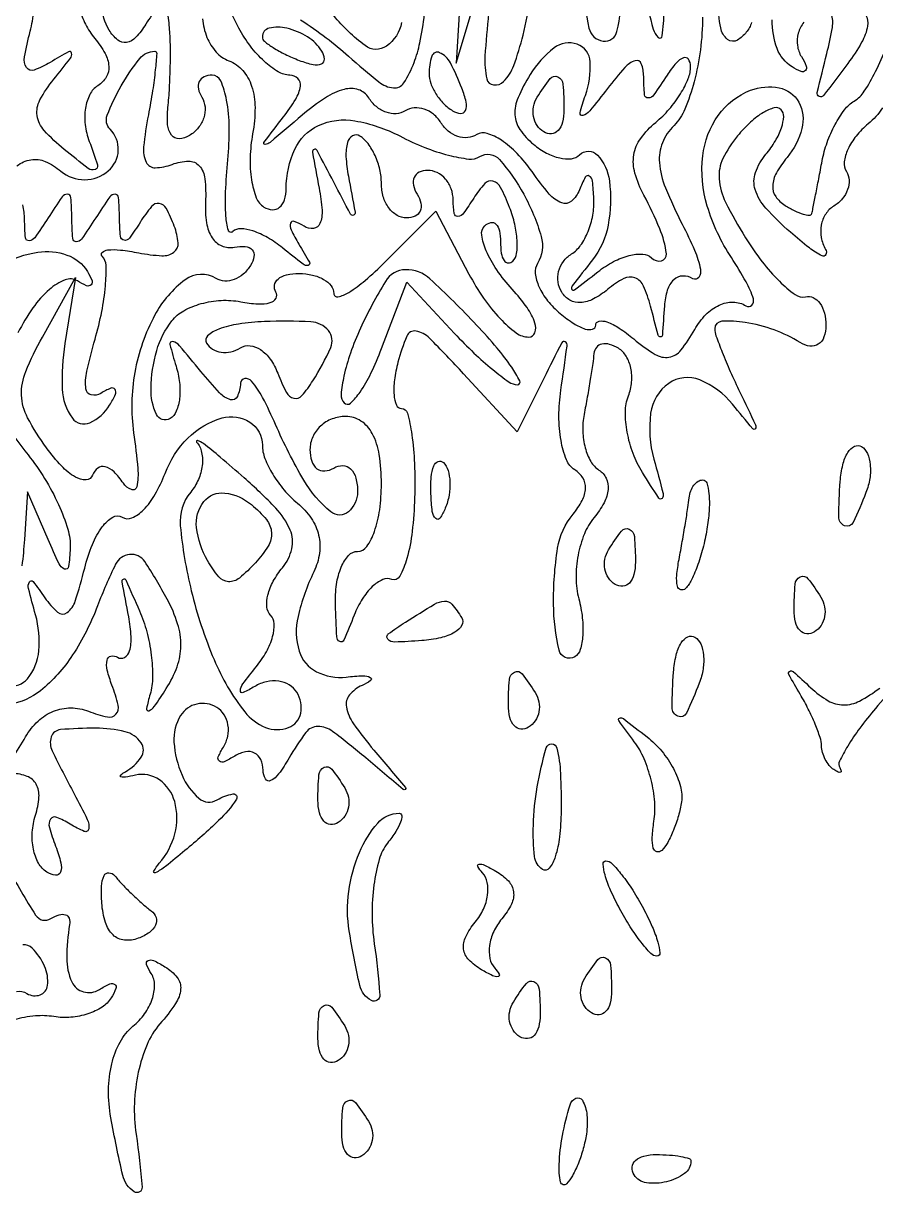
# Model space of a CAD drawing. Extents: x 153 to 7594, y 148 to 3762.
# Drawn here: x 3091.96 to 3127.75, y 2186.07 to 2235.17 of the extents above; entities that cross this region are included whole.
import ezdxf

# ---------------------------------------------------------------- set-up
doc = ezdxf.new("R2010")
doc.units = 0

msp = doc.modelspace()

# ---------------------------------------------------------------- linework, layer by layer
for points in [[(3115.451087, 2236.803297, 0.039594), (3115.714822, 2234.975369, 0.314049), (3116.312306, 2234.430067, 0.389656), (3116.893418, 2234.837897, 0.043828), (3117.118315, 2236.583333)], [(3110.323139, 2236.5), (3110.146277, 2233.5), (3111.039122, 2236.5, -0.001899)], [(3111.50229, 2235.586307, 0.012125), (3111.349251, 2233.792336, 0.069803), (3111.423831, 2232.84455, 0.320276), (3111.710914, 2232.586088, 0.228474), (3112.133883, 2232.733883, 0.110151), (3112.55868, 2233.402527, 0.025551), (3112.948983, 2234.684817, 0.025164), (3113.254926, 2236.241504, 0.022307)], [(3118, 2236.5, 0.004827), (3118.415121, 2234.932098, 0.14089), (3118.628893, 2234.582184, 0.613384), (3118.794394, 2234.644094, 0.014621), (3118.881685, 2235.690983, -0.033337)], [(3094.3316, 2235.786622, 0.059369), (3094.571696, 2235.13791, 0.054967), (3094.962468, 2234.545223, -0.047309), (3095.392414, 2233.914308, -0.110055), (3095.552078, 2233.368125, -0.150925), (3095.444055, 2232.915779, -0.121395), (3095.092232, 2232.557003, 0.138464), (3094.756465, 2232.190781, 0.078561), (3094.571578, 2231.613729, 0.068197), (3094.559746, 2230.921164, 0.059902), (3094.730905, 2230.217975, -0.011844), (3095.074916, 2229.228936, -0.415269), (3094.97298, 2229.031281, -0.245517), (3094.687791, 2229.081429, -0.006844), (3093.6749, 2229.882679, -0.03751), (3092.842827, 2230.670258, -0.148665), (3092.544603, 2231.299299, -0.161748), (3092.659451, 2231.955838, -0.046696), (3093.237669, 2232.824637, 0.004563), (3093.940942, 2233.709741, 0.219357), (3093.99153, 2233.925391, 0.507214), (3093.865103, 2233.983456, 0.008537), (3093.092476, 2233.535587, -0.048155), (3092.417402, 2233.212667, -0.350206), (3092.099714, 2233.319278, -0.190313), (3092.010636, 2233.765178, -0.019209), (3092.248596, 2234.842632, 0.038152), (3092.404951, 2235.704261, 0.048648)], [(3097.586381, 2235.845756, 0.015702), (3097.109687, 2235.143237, -0.045108), (3096.678736, 2234.582121, -0.167837), (3096.291912, 2234.374236, -0.218762), (3095.9263, 2234.475495, -0.079241), (3095.565983, 2234.893237, -0.134633), (3095.262329, 2235.926173, -0.13104)], [(3128.041143, 2231.622593, -0.075145), (3127.446732, 2230.955791, 0.048898), (3126.939017, 2230.442929, 0.063019), (3126.588962, 2229.880549, 0.077024), (3126.439827, 2229.356296, 0.17088), (3126.527322, 2228.955791, -0.125487), (3126.640523, 2228.594843, -0.100779), (3126.580858, 2228.190895, -0.090161), (3126.356384, 2227.805449, -0.077662), (3126, 2227.5, 0.11093), (3125.658722, 2227.166061, 0.097354), (3125.47287, 2226.702384, 0.092102), (3125.471077, 2226.180215, 0.087072), (3125.655582, 2225.680902, -0.248594), (3125.664452, 2225.461219, -0.41605), (3125.504671, 2225.405541, -0.053543), (3124.971357, 2225.740057, -0.013202), (3124.175426, 2226.401792, -0.028514), (3123.145242, 2227.414838, -0.108462), (3122.69909, 2228.192808, -0.161913), (3122.710824, 2228.907129, -0.089049), (3123.146032, 2229.675958, 0.037457), (3123.545488, 2230.238048, 0.053576), (3123.803554, 2230.792072, 0.067489), (3123.895193, 2231.258261, 0.214376), (3123.785001, 2231.548332, 0.267952), (3123.497954, 2231.625244, 0.070103), (3123.041773, 2231.431412, 0.051906), (3122.50212, 2231.024997, 0.032229), (3121.956991, 2230.448177, 0.060485), (3121.343109, 2229.494432, 0.132934), (3121.183318, 2228.648811, 0.096774), (3121.456191, 2227.664777, 0.023044), (3122.289146, 2226.174011, 0.02475), (3122.987657, 2225.164093, 0.034681), (3123.713875, 2224.342609, 0.037206), (3124.372783, 2223.784047, 0.216143), (3124.80799, 2223.694444, -0.170132), (3125.134567, 2223.656938, -0.125828), (3125.41443, 2223.420387, -0.094287), (3125.603087, 2223.009804, -0.060748), (3125.666667, 2222.488433, -0.083709), (3125.585067, 2222.004449, -0.163565), (3125.348437, 2221.698492, -0.182407), (3124.996022, 2221.616951, -0.106819), (3124.583333, 2221.765868, 0.052635), (3123.495886, 2222.29649, 0.047121), (3122.280506, 2222.612811, 0.055388), (3121.297341, 2222.661794, 0.396492), (3121, 2222.345775, 0.086418), (3121.051063, 2222.052539, 0.008157), (3121.309955, 2221.367086, 0.010249), (3121.651068, 2220.555627, 0.007894), (3122.055166, 2219.684259, -0.0016), (3122.710821, 2218.315849, -0.252548), (3122.702414, 2218.151586, -0.51569), (3122.595348, 2218.143792, -0.002282), (3121.747607, 2219.177952, 0.126231), (3120.370357, 2220.198171, 0.253952), (3119.065602, 2220.052801, 0.211507), (3118.305415, 2218.800513, 0.099762), (3118.440737, 2216.874846, -0.00255), (3118.831623, 2215.428336, -0.244824), (3118.785944, 2215.22538, -0.503458), (3118.648736, 2215.234119, -0.003971), (3117.964068, 2216.310739, -0.050241), (3117.571146, 2217.107626, -0.044012), (3117.323622, 2218.002949, -0.046392), (3117.247225, 2218.858675, -0.090932), (3117.372645, 2219.528714, 0.069602), (3117.507372, 2220.110859, 0.073594), (3117.473104, 2220.696193, 0.081467), (3117.28082, 2221.19494, 0.122272), (3116.956326, 2221.526992, 0.066226), (3116.584703, 2221.693535, 0.124906), (3116.258446, 2221.706767, 0.170539), (3116.030226, 2221.568153, 0.149309), (3115.923489, 2221.309017, -0.012697), (3115.872343, 2220.88373, -0.003597), (3115.771216, 2220.224753, -0.003621), (3115.646196, 2219.481783, -0.003822), (3115.512555, 2218.753971, 0.055042), (3115.45601, 2218.042125, 0.057671), (3115.55822, 2217.346644, 0.064281), (3115.794867, 2216.77015, 0.125482), (3116.137625, 2216.414943, -0.146417), (3116.444087, 2216.070042, -0.135554), (3116.522553, 2215.60233, -0.097893), (3116.348402, 2215.036164, -0.049828), (3115.930534, 2214.416299, 0.077851), (3115.522328, 2213.731174, 0.048971), (3115.260603, 2212.834789, 0.047926), (3115.173755, 2211.877108, 0.062691), (3115.288096, 2211.006322, -0.035309), (3115.437732, 2210.207562, -0.046104), (3115.454416, 2209.464774, -0.053753), (3115.349079, 2208.876176, -0.185259), (3115.118261, 2208.573089, -0.512979), (3114.463351, 2208.845652, -0.054219), (3114.228923, 2210.787675, -0.042679), (3114.401625, 2213.132922, -0.134276), (3115.047641, 2214.557404, 0.052006), (3115.434381, 2215.136505, 0.112324), (3115.571979, 2215.65131, 0.147418), (3115.459071, 2216.083986, 0.11785), (3115.117729, 2216.42724, -0.163171), (3114.768105, 2216.847647, -0.049417), (3114.542601, 2217.657763, -0.043661), (3114.455412, 2218.675413, -0.035603), (3114.535156, 2219.766267, 0.001686), (3114.798103, 2221.621744, 0.282721), (3114.719554, 2221.800678, 0.454404), (3114.57443, 2221.764094, 0.00229), (3113.818854, 2220.262735), (3112.705736, 2218.02547), (3110.45434, 2220.454767, 0.007989), (3109.017463, 2221.956332, 0.155393), (3108.455372, 2222.251189, 0.351481), (3108.0635, 2222.0365, 0.034472), (3107.695092, 2220.942032, 0.030158), (3107.547677, 2220.197542, 0.052934), (3107.529233, 2219.570647, 0.077971), (3107.630032, 2219.143959, 0.304986), (3107.84362, 2219.000598, -0.343309), (3108.09505, 2218.805264, -0.025754), (3108.276255, 2217.899282, -0.027052), (3108.387752, 2216.688386, -0.016451), (3108.394697, 2215.250598, -0.021814), (3108.293052, 2213.835212, -0.039547), (3108.068978, 2212.696913, -0.053633), (3107.770542, 2211.950981, -0.377839), (3107.43374, 2211.824, 0.200375), (3107.052856, 2211.811221, 0.083229), (3106.6183, 2211.517024, 0.064002), (3106.197363, 2210.998367, 0.044672), (3105.859329, 2210.324, -0.007226), (3105.425978, 2209.269228, -0.441059), (3105.253427, 2209.209017, -0.262196), (3105.124644, 2209.413112, -0.004705), (3105.070285, 2210.75, -0.042539), (3105.116676, 2211.611453, -0.063338), (3105.314396, 2212.339063, -0.084397), (3105.623102, 2212.831198, -0.213708), (3106, 2213, 0.24616), (3106.383801, 2213.201141, 0.066613), (3106.70625, 2213.832292, 0.051349), (3106.927135, 2214.748043, 0.033532), (3107, 2215.833333, 0.037322), (3106.908154, 2217.06208, 0.084621), (3106.617647, 2217.944444, 0.124534), (3106.140475, 2218.472639, 0.148148), (3105.5, 2218.666667, 0.091687), (3104.927369, 2218.560771, 0.09591), (3104.440625, 2218.257664, 0.09947), (3104.114901, 2217.805545, 0.106911), (3104, 2217.274316, 0.076042), (3104.074414, 2216.787848, 0.153266), (3104.29375, 2216.472516, 0.186722), (3104.619584, 2216.375394, 0.119076), (3105, 2216.5, -0.146489), (3105.379403, 2216.602013, -0.191582), (3105.70625, 2216.461189, -0.134005), (3105.927049, 2216.074636, -0.063222), (3106, 2215.5, -0.219504), (3105.613336, 2214.661669, -0.363142), (3104.879617, 2214.654464, -0.089325), (3103.739679, 2215.992104, -0.028693), (3102.553207, 2218.326549, 0.017202), (3102.011501, 2219.45587, 0.055697), (3101.547515, 2220.144467, 0.258036), (3101.259767, 2220.253279, 0.356757), (3101.081574, 2220.05887, -0.087514), (3100.950068, 2219.500063, -0.381296), (3100.667211, 2219.368097, -0.133101), (3100.205071, 2219.655699, -0.016445), (3099.418365, 2220.55887, 0.004929), (3098.521433, 2221.637772, 0.165675), (3098.23799, 2221.807296, 0.555775), (3098.119557, 2221.6844, 0.013961), (3098.374691, 2220.782025, -0.047051), (3098.522069, 2220.088639, -0.057314), (3098.522664, 2219.425345, -0.067667), (3098.386232, 2218.888198, -0.159676), (3098.122993, 2218.576014, -0.450806), (3097.550795, 2218.748932, -0.112782), (3097.324235, 2219.834978, -0.064805), (3097.562773, 2221.43073, -0.097464), (3098.200793, 2222.680164, -0.100613), (3098.700298, 2223.104147, -0.058191), (3099.432722, 2223.402649, -0.05476), (3100.271744, 2223.539203, -0.06062), (3101.091196, 2223.482437, 0.032245), (3101.8122, 2223.391264, 0.082024), (3102.335217, 2223.444989, 0.195238), (3102.573298, 2223.626606, 0.278664), (3102.570699, 2223.885607, -0.177694), (3102.510189, 2224.181287, -0.188351), (3102.65748, 2224.43723, -0.116073), (3103.020519, 2224.610431, -0.05356), (3103.543989, 2224.666667, -0.055286), (3104.100961, 2224.604892, -0.074868), (3104.572297, 2224.421875, -0.094314), (3104.888458, 2224.151276, -0.170324), (3105, 2223.833333, 0.478687), (3105.175188, 2223.692276, 0.083673), (3105.630302, 2223.875094, 0.040845), (3106.321221, 2224.379456, 0.018298), (3107.14571, 2225.14571), (3109.29142, 2227.29142), (3110.677647, 2224.64571, 0.030916), (3111.29083, 2223.632983, 0.038191), (3111.986566, 2222.777177, 0.041948), (3112.661938, 2222.175189, 0.162448), (3113.186925, 2222, 0.317034), (3113.444653, 2222.181677, 0.170404), (3113.446769, 2222.589301, 0.071671), (3113.11435, 2223.234942, 0.029257), (3112.494452, 2224.006131, -0.032685), (3111.847241, 2224.822688, -0.049075), (3111.406271, 2225.616993, -0.061967), (3111.212377, 2226.278919, -0.241162), (3111.339464, 2226.672797, -0.141125), (3111.589539, 2226.811042, -0.26046), (3111.805968, 2226.747634, -0.146212), (3111.954225, 2226.466871, -0.048906), (3112, 2226, 0.037657), (3112.035975, 2225.523013, 0.106237), (3112.153789, 2225.212123, 0.243551), (3112.326637, 2225.113368, 0.209664), (3112.523539, 2225.190205, 0.165877), (3112.680157, 2225.50901, 0.047444), (3112.698619, 2226.067253, 0.042159), (3112.599501, 2226.741189, 0.034041), (3112.384375, 2227.440718, 0.026297), (3112.007144, 2228.28774, 0.214251), (3111.684601, 2228.547027, 0.28059), (3111.337232, 2228.442561, 0.041669), (3110.876149, 2227.833846, -0.015488), (3110.446669, 2227.200583, -0.214916), (3110.212623, 2227.066427, -0.401179), (3110.058739, 2227.187331, -0.032399), (3110.015313, 2227.75, 0.083154), (3109.929341, 2228.227393, 0.091721), (3109.693412, 2228.632812, 0.09923), (3109.346132, 2228.904023, 0.11683), (3108.940983, 2229, 0.108972), (3108.586039, 2228.921712, 0.182303), (3108.3746, 2228.70625, 0.161196), (3108.343488, 2228.3821, 0.082592), (3108.5, 2228, -0.082592), (3108.656512, 2227.6179, -0.161196), (3108.6254, 2227.29375, -0.182303), (3108.413961, 2227.078288, -0.108972), (3108.059017, 2227, -0.135004), (3107.65517, 2227.111066, -0.100396), (3107.311086, 2227.423289, -0.086957), (3107.079519, 2227.890318, -0.07183), (3107, 2228.440983, 0.056553), (3106.93274, 2229.033747, 0.049897), (3106.733645, 2229.623294, 0.052741), (3106.440555, 2230.122626, 0.095554), (3106.093259, 2230.442363, 0.273844), (3105.791447, 2230.448095, 0.197226), (3105.578382, 2230.1768, 0.083415), (3105.512354, 2229.578152, 0.032751), (3105.613784, 2228.75138, -0.001704), (3105.895175, 2227.240568, -0.354528), (3105.827802, 2227.117441, -0.385685), (3105.702045, 2227.162989, -0.001791), (3105, 2228.5, 0.001791), (3104.297955, 2229.837011, 0.385685), (3104.172198, 2229.882559, 0.354528), (3104.104825, 2229.759432, 0.001704), (3104.386216, 2228.24862, -0.028756), (3104.506678, 2227.327606, -0.113176), (3104.420103, 2226.765562, -0.277902), (3104.153082, 2226.562385, -0.167001), (3103.752233, 2226.653129, 0.046947), (3103.340062, 2226.857209, 0.439789), (3103.182218, 2226.778467, 0.18877), (3103.208374, 2226.500288, 0.018874), (3103.53745, 2225.904508, -0.008522), (3103.981723, 2225.138093, -0.497333), (3103.925245, 2225.00981, -0.227386), (3103.713796, 2225.055791, -0.004762), (3102.849949, 2225.741324, 0.037524), (3102.221944, 2226.175895, 0.053302), (3101.603488, 2226.454913, 0.066809), (3101.083431, 2226.551638, 0.212063), (3100.760759, 2226.427426, -0.574913), (3100.573612, 2226.476839, -0.049912), (3100.470086, 2227.082195, -0.028471), (3100.457076, 2228.105698, -0.013098), (3100.550905, 2229.436102, 0.026529), (3100.610444, 2230.802028, 0.043557), (3100.49897, 2231.953105, 0.055735), (3100.253865, 2232.759859, 0.299635), (3099.88912, 2233, 0.105853), (3099.550244, 2232.927445, 0.180581), (3099.34682, 2232.726548, 0.163713), (3099.313546, 2232.424691, 0.084907), (3099.457295, 2232.069098, -0.117169), (3099.592377, 2231.661884, -0.100558), (3099.541175, 2231.212366, -0.092851), (3099.310602, 2230.78933, -0.083448), (3098.934935, 2230.459788, -0.126974), (3098.506529, 2230.326807, -0.246662), (3098.190389, 2230.473824, -0.145645), (3098.022206, 2230.917167, -0.044688), (3098.033778, 2231.640689, 0.01267), (3098.0996, 2232.462012, 0.008742), (3098.134253, 2233.394452, 0.00882), (3098.136071, 2234.292846, 0.017788), (3098.099842, 2235, 0.019162), (3098.002032, 2235.777894, 0.326882)], [(3120.487054, 2235.441279, -0.031608), (3120.394666, 2234.065253, -0.031814), (3120.129579, 2232.714883, -0.033532), (3119.745735, 2231.57377, -0.098787), (3119.288298, 2230.888298, 0.100337), (3118.800978, 2230.153168, 0.117668), (3118.675338, 2229.328167, 0.076249), (3118.929923, 2228.266399, 0.022433), (3119.633841, 2226.74118, -0.018151), (3120.151133, 2225.645093, -0.052881), (3120.397346, 2224.846298, -0.198082), (3120.328436, 2224.502425, -0.403912), (3120.082597, 2224.448952, 0.147048), (3119.654155, 2224.563648, 0.184524), (3119.277549, 2224.40647, 0.127904), (3119.006175, 2223.969802, 0.059468), (3118.883999, 2223.309017, -0.001925), (3118.800526, 2222.081325, -0.390433), (3118.71889, 2222.004569, -0.34256), (3118.622877, 2222.077548, -0.001772), (3118.300448, 2223.303104, 0.041422), (3118.007665, 2224.140068, 0.197239), (3117.648391, 2224.482918, 0.218661), (3117.178228, 2224.455613, 0.051087), (3116.505477, 2224.004545, -0.050271), (3115.903038, 2223.599198, -0.107579), (3115.366645, 2223.446421, -0.145217), (3114.919814, 2223.548819, -0.126551), (3114.572716, 2223.882343, -0.102877), (3114.41945, 2224.304125, -0.098768), (3114.443736, 2224.758596, -0.096995), (3114.641896, 2225.175533, -0.095328), (3114.983688, 2225.489919, 0.103226), (3115.367172, 2225.85389, 0.055471), (3115.678268, 2226.430251, 0.051812), (3115.875778, 2227.115606, 0.055985), (3115.921053, 2227.809017, 0.014816), (3115.864208, 2228.552747, 0.233156), (3115.732052, 2228.761658, 0.43279), (3115.561599, 2228.7148, 0.026332), (3115.314337, 2228.179852, -0.117455), (3114.98105, 2227.707188, -0.279627), (3114.574256, 2227.634225, -0.12541), (3114.051578, 2228.005296, -0.023229), (3113.324862, 2228.946582, 0.037764), (3112.702024, 2229.706624, 0.054928), (3112.039179, 2230.263858, 0.070274), (3111.4368, 2230.55409, 0.218964), (3111.000676, 2230.500418, -0.118976), (3110.62264, 2230.376509, -0.100653), (3110.20408, 2230.42729, -0.092279), (3109.808968, 2230.64592, -0.08213), (3109.5, 2231, 0.082063), (3109.191085, 2231.354115, 0.092249), (3108.796119, 2231.572832, 0.100657), (3108.377779, 2231.623747, 0.11907), (3108, 2231.5, -0.124686), (3107.619872, 2231.380125, -0.100781), (3107.195016, 2231.441512, -0.090426), (3106.790148, 2231.675878, -0.078189), (3106.469821, 2232.048831, 0.179533), (3106.034767, 2232.387834, 0.141628), (3105.433597, 2232.403033, 0.082348), (3104.646528, 2232.051142, 0.030057), (3103.667956, 2231.315143, -0.001358), (3102.323327, 2230.177431, -0.155232), (3102.112003, 2230.090191, -0.648757), (3102.065937, 2230.173856, -0.00281), (3102.889678, 2231.25, 0.02841), (3103.39946, 2231.991743, 0.098668), (3103.597287, 2232.536001, 0.236704), (3103.492529, 2232.859781, 0.200896), (3103.157628, 2233, -0.137795), (3102.665908, 2233.138136, -0.04927), (3102.078868, 2233.580889, -0.044285), (3101.497316, 2234.220833, -0.039451), (3101.012045, 2234.977495, -0.013854), (3100.457969, 2236.085527, -0.234841)], [(3122.547895, 2235.215807, -0.093513), (3122.324078, 2234.797572, -0.085047), (3121.956728, 2234.473256, -0.322565), (3121.531144, 2234.503301, -0.172028), (3121.248302, 2234.979963, -0.058625), (3121.16245, 2236.082609, -0.015065)], [(3099.491993, 2235.368667, 0.077636), (3099.673913, 2234.587362, 0.087333), (3100.05829, 2233.97147, 0.118605), (3100.596258, 2233.601436, -0.122634), (3101.176372, 2233.19559, -0.100773), (3101.550023, 2232.536012, -0.078985), (3101.692072, 2231.638176, -0.044693), (3101.592776, 2230.538594, 0.037316), (3101.487446, 2229.537103, 0.045928), (3101.545263, 2228.5997, 0.052584), (3101.742851, 2227.852323, 0.164892), (3102.069171, 2227.45725, 0.127115), (3102.422972, 2227.347535, 0.189118), (3102.726569, 2227.450167, 0.147258), (3102.931213, 2227.7635, 0.07166), (3103, 2228.240983, -0.108326), (3103.361095, 2229.888127, -0.178515), (3104.35678, 2230.884743, -0.153401), (3105.89092, 2231.082393, -0.075714), (3107.770936, 2230.443815, 0.024808), (3108.817459, 2229.965159, 0.031835), (3109.823697, 2229.636479, 0.033224), (3110.668632, 2229.477795, 0.169803), (3111.128126, 2229.579186, -0.364991), (3111.957115, 2229.456982, -0.057128), (3112.979957, 2227.994667, -0.052733), (3113.70976, 2226.223602, -0.212901), (3113.557255, 2225.09264, 0.169082), (3113.463275, 2224.66955, 0.07755), (3113.616637, 2224.118007, 0.063573), (3113.980958, 2223.52773, 0.049571), (3114.51101, 2222.990862, 0.028176), (3115.083153, 2222.568082, 0.065495), (3115.562609, 2222.336924, 0.146392), (3115.868521, 2222.328441, 0.339121), (3116, 2222.5, -0.364068), (3116.139044, 2222.665649, -0.131444), (3116.469053, 2222.636799, -0.059888), (3116.983261, 2222.376748, -0.026223), (3117.596777, 2221.919683, 0.034055), (3118.493358, 2221.273302, 0.179628), (3119.077511, 2221.154223, 0.190039), (3119.578084, 2221.447498, 0.038774), (3120.158237, 2222.31827, -0.065151), (3120.623212, 2222.942359, -0.092475), (3121.186793, 2223.341253, -0.111572), (3121.773594, 2223.465883, -0.135645), (3122.31146, 2223.309708, 0.346785), (3122.554702, 2223.337899, 0.277413), (3122.621259, 2223.602323, 0.054821), (3122.315125, 2224.318072, 0.016367), (3121.69708, 2225.334259, -0.071466), (3120.685232, 2227.503403, -0.102445), (3120.495963, 2229.610056, -0.12632), (3121.146932, 2231.30912, -0.147863), (3122.506042, 2232.363945, -0.140821), (3123.706746, 2232.468193, -0.223591), (3124.523483, 2231.868756, -0.190218), (3124.659297, 2230.758853, -0.110076), (3124.037532, 2229.545223, 0.044262), (3123.58639, 2228.891778, 0.118829), (3123.431684, 2228.352236, 0.161706), (3123.559335, 2227.904856, 0.105044), (3123.951442, 2227.530011, 0.023308), (3124.359074, 2227.303618, 0.041943), (3124.714461, 2227.163103, 0.058009), (3124.975158, 2227.116526, 0.361912), (3125.076511, 2227.190983, 0.011415), (3125.122252, 2227.395641, 0.000816), (3125.235417, 2227.96732, 0.001147), (3125.36771, 2228.649676, 0.000866), (3125.510027, 2229.399894, -0.039638), (3125.719527, 2230.171939, -0.036882), (3126.052152, 2230.920917, -0.039023), (3126.44997, 2231.542009, -0.092648), (3126.854232, 2231.90991, 0.109558), (3127.280413, 2232.324673, 0.029429), (3127.754148, 2233.148455, 0.028342), (3128.194713, 2234.172228, 0.025958)], [(3103.602535, 2235.326349, -0.01725), (3104.679754, 2234.572125, -0.021566), (3105.622195, 2233.796741, 0.013054), (3106.894691, 2232.71297, 0.146481), (3107.502757, 2232.464105, 0.281945), (3107.942968, 2232.677861, 0.050724), (3108.372195, 2233.52754, 0.04199), (3108.61387, 2234.360219, 0.015824), (3108.815582, 2235.557551, 0.015544)], [(3107.848921, 2235.211242, -0.195487), (3107.2135, 2234.220647, -0.32804), (3106.312067, 2234.238327, -0.056185), (3105, 2235.5, 0.048188)], [(3124.744097, 2235.227783, 0.095793), (3124.509244, 2234.756071, 0.099534), (3124.472191, 2234.246089, 0.107331), (3124.638197, 2233.776393, -0.036777), (3124.84285, 2233.383341, -0.296406), (3124.81007, 2233.192122, -0.315243), (3124.626773, 2233.152298, -0.039208), (3124.243575, 2233.349462, -0.168106), (3123.620217, 2234.113844, -0.091556), (3123.414871, 2235.321521, -0.084363)], [(3127.335589, 2235.542188, -0.167245), (3127.414848, 2235.063333, -0.088754), (3127.168997, 2234.378013, -0.029992), (3126.584348, 2233.488463, -0.002635), (3125.571158, 2232.146463, -0.35472), (3125.38599, 2232.101719, -0.354584), (3125.304034, 2232.273728, -0.002634), (3125.70726, 2233.906372, 0.019691), (3125.939613, 2235.007166, 0.123998), (3125.895203, 2235.574717, 0.349086)], [(3091.692321, 2229.189993, -0.128951), (3092.281978, 2229.448383, -0.143049), (3092.882286, 2229.371331, -0.070341), (3093.543651, 2228.963773, 0.176563), (3094.538721, 2228.608193, 0.176725), (3095.528761, 2228.976514, 0.20703), (3095.951496, 2229.837299, 0.211474), (3095.608811, 2230.724522, -0.297109), (3095.484544, 2231.313921, -0.037539), (3096.072176, 2232.546568, -0.038093), (3096.851193, 2233.694974, -0.228508), (3097.483773, 2234, -0.435077), (3097.562979, 2233.914986, -0.007608), (3097.502905, 2233.217528, -0.013817), (3097.39158, 2232.357771, -0.008121), (3097.213451, 2231.336265, 0.01995), (3097.011431, 2229.990369, 0.140169), (3097.122092, 2229.343494, 0.29559), (3097.503682, 2229.110573, 0.085111), (3098.214904, 2229.252225, -0.085097), (3098.899251, 2229.388544, -0.222381), (3099.347864, 2229.193134, -0.155714), (3099.587029, 2228.647949, -0.039141), (3099.612781, 2227.665959, 0.050592), (3099.655402, 2226.798174, 0.105283), (3099.892867, 2226.167231, 0.151656), (3100.297835, 2225.826118, 0.152051), (3100.82433, 2225.774777, -0.070186), (3101.285069, 2225.804508, -0.194562), (3101.570631, 2225.663018, -0.229821), (3101.649096, 2225.384548, -0.094386), (3101.505231, 2225.008465, -0.074995), (3101.199393, 2224.647771, -0.088759), (3100.816617, 2224.417936, -0.100689), (3100.418157, 2224.352409, -0.129686), (3100.064549, 2224.460107, 0.307121), (3098.760684, 2224.404816, 0.110639), (3097.484968, 2222.926846, 0.078191), (3096.642997, 2220.513169, 0.080073), (3096.592879, 2217.977957, -0.011486), (3096.769403, 2216.476988, -0.073836), (3096.728795, 2215.715934, -0.464186), (3096.502813, 2215.592213, -0.153331), (3096.162619, 2215.863153, 0.048114), (3095.770836, 2216.337751, 0.132081), (3095.397418, 2216.552498, 0.22472), (3095.090265, 2216.495704, 0.150407), (3094.871051, 2216.20571, -0.305475), (3094.596338, 2216.005772, -0.142784), (3094.149467, 2216.118664, -0.070869), (3093.562499, 2216.586182, -0.032342), (3092.935647, 2217.342558, -0.034623), (3092.143571, 2218.611135, -0.113314), (3091.887851, 2219.559913, -0.107287), (3092.064954, 2220.554892, -0.029324), (3092.760419, 2222), (3094.149546, 2224.5), (3093.708882, 2221.726133, 0.049403), (3093.596419, 2219.816324, 0.147933), (3094.0201, 2218.593931, 0.358736), (3094.756197, 2218.402406, 0.146764), (3095.58541, 2219.138197, 0.028216), (3095.83307, 2219.594614, 0.275762), (3095.812593, 2219.804169, 0.349579), (3095.633835, 2219.852228, 0.035919), (3095.218781, 2219.635214, -0.199479), (3094.81267, 2219.569766, -0.317269), (3094.589359, 2219.823176, -0.082145), (3094.630911, 2220.564073, -0.014839), (3094.972878, 2221.905432, 0.020459), (3095.256523, 2223.072652, 0.027896), (3095.409415, 2224.144422, 0.027398), (3095.436447, 2225.012301, 0.192774), (3095.2733, 2225.393367, -0.419474), (3095.274764, 2225.55679, -0.17011), (3095.499464, 2225.659972, -0.052008), (3096.043971, 2225.654289, -0.018976), (3096.807013, 2225.537166, 0.032839), (3097.784161, 2225.414779, 0.176677), (3098.289235, 2225.565939, 0.260894), (3098.464499, 2225.958569, 0.06907), (3098.303156, 2226.652372, 0.028518), (3097.96333, 2227.406382, 0.245738), (3097.670052, 2227.610671, 0.257685), (3097.345318, 2227.481756, 0.030891), (3096.876149, 2226.833846, -0.014686), (3096.416131, 2226.153208, -0.291483), (3096.192826, 2226.064061, -0.335294), (3096.042284, 2226.230145, -0.017229), (3096, 2227, 0.013145), (3095.959637, 2227.863616, 0.392993), (3095.812916, 2228, 0.246379), (3095.590222, 2227.883174, 0.007698), (3095, 2227, -0.007698), (3094.409778, 2226.116826, -0.246379), (3094.187084, 2226, -0.392993), (3094.040363, 2226.136384, -0.013145), (3094, 2227, 0.013145), (3093.959637, 2227.863616, 0.392993), (3093.812916, 2228, 0.246379), (3093.590222, 2227.883174, 0.007698), (3093, 2227, -0.009488), (3092.442832, 2226.172712, -0.228717), (3092.205915, 2226.040373, -0.407024), (3092.051771, 2226.173772, -0.018427), (3092.015313, 2226.94113, 0.055359), (3091.941507, 2227.546954, 0.420335)], [(3091.050909, 2225.05384, -0.086439), (3092.564517, 2225.562081, -0.123394), (3093.794988, 2225.446022, -0.171048), (3094.650538, 2224.756425, -0.039258), (3094.846764, 2224.374957, -0.310144), (3094.808422, 2224.190412, -0.300143), (3094.619665, 2224.155812, -0.037941), (3094.232994, 2224.356002, 0.238823), (3093.713519, 2224.400113, 0.083731), (3093.056534, 2223.996204, 0.060216), (3092.362054, 2223.223627, 0.037314), (3091.736766, 2222.174154, 0.025333)], [(3091.328136, 2207.380635, 0.286773), (3092.13736, 2207.65181, 0.151553), (3092.615898, 2208.822369, 0.090285), (3092.475171, 2210.334157, -0.006212), (3092.180638, 2211.439213, -0.188771), (3092.215736, 2211.718306, -0.541592), (3092.370621, 2211.730694, -0.013735), (3092.865785, 2211.052155, 0.060741), (3093.402512, 2210.445456, 0.354988), (3093.798583, 2210.428429, 0.156933), (3094.144207, 2210.912344, 0.015746), (3094.537966, 2212.295244, -0.034683), (3094.861394, 2213.286998, -0.062347), (3095.277918, 2214.033195, -0.097685), (3095.714855, 2214.434082, -0.282478), (3096.108546, 2214.432915, 0.248529), (3096.519885, 2214.405567, 0.093826), (3097.008096, 2214.745265, 0.064442), (3097.500059, 2215.396346, 0.038783), (3097.913755, 2216.273159, -0.106125), (3098.874449, 2217.756321, -0.126376), (3100.30627, 2218.601294, -0.217771), (3101.471836, 2218.428556, -0.253963), (3102, 2217.455778, 0.094292), (3102.105011, 2216.903891, 0.042318), (3102.434452, 2216.240025, 0.039897), (3102.913092, 2215.576582, 0.043363), (3103.478987, 2215.01744, -0.069711), (3104.051576, 2214.388932, -0.091751), (3104.36487, 2213.681095, -0.094127), (3104.399801, 2212.922254, -0.077299), (3104.162775, 2212.144995, 0.055047), (3103.497792, 2210.266911, 0.132896), (3103.547361, 2208.806367, 0.2037), (3104.27129, 2207.947012, 0.146043), (3105.522442, 2207.720904, -0.015929), (3106.22659, 2207.776923, -0.134676), (3106.533948, 2207.708124, -0.554603), (3106.543606, 2207.570587, -0.053831), (3106.188869, 2207.367194, 0.117236), (3105.661332, 2206.969102, 0.221697), (3105.52995, 2206.464271, 0.10933), (3105.828801, 2205.756496, 0.020899), (3106.688869, 2204.64629, -0.000405), (3108.005107, 2203.083912, -0.399985), (3107.999918, 2202.999924, -0.378589), (3107.91286, 2202.997809, -0.000397), (3106.340561, 2204.323031, 0.012625), (3104.95109, 2205.437201, 0.164107), (3104.331871, 2205.646063, 0.236825), (3103.827654, 2205.393049, 0.028483), (3103.120969, 2204.323031, -0.024539), (3102.684801, 2203.651153, -0.127047), (3102.34704, 2203.370571, -0.396207), (3102.129328, 2203.441275, -0.120349), (3102.030409, 2203.809017, 0.097494), (3101.930839, 2204.259355, 0.175038), (3101.673614, 2204.530783, 0.1679), (3101.293371, 2204.581654, 0.0887), (3100.845492, 2204.404508, -0.029587), (3100.401245, 2204.165026, -0.279645), (3100.195104, 2204.187815, -0.343373), (3100.148527, 2204.367361, -0.036486), (3100.361803, 2204.776393, 0.08598), (3100.546157, 2205.23524, 0.093884), (3100.557326, 2205.714928, 0.100308), (3100.395225, 2206.140561, 0.113835), (3100.08541, 2206.447214, 0.096755), (3099.680239, 2206.600028, 0.097379), (3099.248315, 2206.588627, 0.098464), (3098.856653, 2206.415207, 0.101369), (3098.565854, 2206.106554, 0.156737), (3098.288411, 2204.985601, 0.085603), (3098.627213, 2203.595741, 0.11095), (3099.33365, 2202.628654, 0.329306), (3100.104785, 2202.564761, -0.099941), (3100.768998, 2202.810499, -0.645119), (3100.909815, 2202.595593, -0.061567), (3100.165344, 2201.691356, -0.015846), (3098.75, 2200.431521, -0.007328), (3097.935402, 2199.771455, -0.051822), (3097.50517, 2199.500051, -0.73448), (3097.440548, 2199.56763, -0.053211), (3097.671855, 2199.898389, 0.116275), (3098.326416, 2201.140227, 0.130366), (3098.318737, 2202.488728, 0.174354), (3097.67936, 2203.403144, 0.214471), (3096.667241, 2203.600753, -0.014494), (3096.249309, 2203.515712, -0.128035), (3096.06319, 2203.531183, -0.577392), (3096.048964, 2203.606814, -0.049925), (3096.25, 2203.747228, 0.116545), (3096.909724, 2204.351993, 0.308661), (3096.908521, 2204.960522, 0.185625), (3096.23356, 2205.425246, 0.059046), (3095, 2205.571429, 0.020266), (3093.520475, 2205.511437, 0.30229), (3093.133847, 2205.206282, 0.19506), (3093.174809, 2204.620061, 0.009089), (3094.099768, 2202.813581, -0.009425), (3094.646211, 2201.744585, -0.147734), (3094.710976, 2201.344153, -0.494404), (3094.523693, 2201.237052, -0.038702), (3093.929829, 2201.543368, 0.043416), (3093.36384, 2201.828594, 0.356552), (3093.107487, 2201.747895, 0.217519), (3093.054811, 2201.405055, 0.022628), (3093.318607, 2200.612107, -0.028552), (3093.538317, 2199.924604, -0.146774), (3093.522796, 2199.529254, -0.354988), (3093.318263, 2199.401628, -0.107719), (3092.947868, 2199.532219, -0.131619), (3092.595816, 2199.905988, -0.074529), (3092.38406, 2200.495282, -0.065813), (3092.338285, 2201.201251, -0.060234), (3092.473812, 2201.91749, 0.058748), (3092.619069, 2202.6729, 0.144558), (3092.499966, 2203.219569, 0.174732), (3092.125601, 2203.550023, 0.094582), (3091.51449, 2203.666667, 0.011411)], [(3091.177707, 2218.430163, 0.030988), (3092.158281, 2217.052859, -0.03303), (3092.85793, 2216.061603, -0.030896), (3093.438349, 2214.965025, -0.032348), (3093.829636, 2213.926632, -0.084838), (3093.929715, 2213.139216, -0.021249), (3093.862841, 2212.357522, -0.487111), (3093.695105, 2212.257797, -0.192381), (3093.461218, 2212.475812, -0.008634), (3093, 2213.5), (3092.140571, 2215.5), (3092.006899, 2213.5, -0.012911), (3091.903833, 2212.389651, -0.501754)], [(3091.509998, 2204.314831, 0.010666), (3092.056856, 2205.208467, -0.071716), (3092.580278, 2205.867769, -0.092733), (3093.228716, 2206.284918, -0.098233), (3093.953814, 2206.425035, -0.09061), (3094.700056, 2206.284858, 0.035988), (3095.493316, 2206.044279, 0.271396), (3095.852125, 2206.158231, 0.248526), (3095.947938, 2206.539696, 0.031336), (3095.685063, 2207.378329, -0.032218), (3095.489228, 2208.00697, -0.108902), (3095.480407, 2208.434459, -0.300934), (3095.6434, 2208.59891, -0.192008), (3095.918196, 2208.550558, 0.27866), (3096.215677, 2208.54757, 0.194489), (3096.424982, 2208.82112, 0.081999), (3096.48843, 2209.421371, 0.032318), (3096.386216, 2210.24862, -0.001248), (3096.110031, 2211.723997, -0.322669), (3096.163274, 2211.836599, -0.438946), (3096.261538, 2211.803775, -0.001441), (3096.841089, 2210.5, -0.039919), (3097.146592, 2209.62414, -0.032347), (3097.335696, 2208.646875, -0.033421), (3097.391187, 2207.717771, -0.06921), (3097.286109, 2207, 0.021348), (3097.137792, 2206.396203, 0.58046), (3097.237675, 2206.309106, 0.159039), (3097.460973, 2206.478918, 0.008331), (3097.96677, 2207.23675, 0.056506), (3098.420933, 2208.15579, 0.084029), (3098.579857, 2209.037068, 0.079738), (3098.442632, 2209.95505, 0.046), (3098.007091, 2210.98675, 0.024327), (3097.058882, 2212.568451, 0.275878), (3096.426519, 2212.869053, 0.261557), (3095.836532, 2212.459965, 0.022391), (3095.079425, 2210.708903, -0.053386), (3094.033906, 2208.650618, -0.078506), (3092.678473, 2207.146213, -0.132078), (3091.408984, 2206.582161, -0.301874)], [(3128.595847, 2207.417188, -0.004077), (3127.747818, 2206.401615, 0.016021), (3127.094725, 2205.580392, 0.024088), (3126.584418, 2204.820936, 0.021052), (3126.236744, 2204.186603, 0.25567), (3126.247818, 2203.918848, -0.059935), (3126.309582, 2203.781364, -0.405517), (3126.279047, 2203.720953, -0.203846), (3126.179941, 2203.727893, -0.028988), (3126, 2203.833333, -0.077241), (3125.807471, 2204.0099, -0.049696), (3125.642377, 2204.264583, -0.048796), (3125.5275, 2204.553616, -0.064547), (3125.484687, 2204.833333, 0.07472), (3125.423456, 2205.185541, 0.017779), (3125.214964, 2205.744792, 0.017892), (3124.926493, 2206.376819, 0.016823), (3124.587983, 2207, -0.00469), (3124.109731, 2207.831678, -0.401793), (3124.142838, 2207.960465, -0.333002), (3124.290368, 2207.947475, -0.004188), (3125.029502, 2207.273794, 0.05365), (3125.762937, 2206.727396, 0.132553), (3126.4042, 2206.550254, 0.122925), (3127.078794, 2206.71439, 0.042963), (3127.926206, 2207.25656, -0.011306)], [(3091.305668, 2199.730058, 0.021329), (3092.479728, 2197.721103, 0.408964), (3093.122188, 2197.575516, -0.05853), (3093.467889, 2197.736852, -0.158743), (3093.735075, 2197.738152, -0.237198), (3093.88537, 2197.59072, -0.125966), (3093.906356, 2197.32433, 0.042355), (3093.782902, 2195.914419, 0.108337), (3093.998559, 2194.918043, 0.223214), (3094.493576, 2194.498905, 0.207121), (3095.154508, 2194.595492, -0.029869), (3095.594118, 2194.832155, -0.269018), (3095.803468, 2194.812954, -0.351014), (3095.853475, 2194.638118, -0.039272), (3095.650538, 2194.243575, -0.112445), (3095.269717, 2193.856709, -0.063721), (3094.672591, 2193.574094, -0.058655), (3093.962739, 2193.431966, -0.060284), (3093.246029, 2193.460642, 0.063349), (3092.467852, 2193.487017, 0.040098), (3091.572271, 2193.3307, 0.039795)], [(3091.673521, 2194.5116, -0.187169), (3092.113307, 2194.429973, 0.230078), (3092.665463, 2194.373853, 0.283761), (3092.979571, 2194.772932, 0.134327), (3092.856012, 2195.572986, 0.091533), (3092.331152, 2196.335515, 0.226306), (3091.943009, 2196.47294, 0.068286)]]:
    msp.add_lwpolyline(points, format="xyb")
for points in [[(3102, 2234.606989, 0.2252), (3102.088769, 2234.419896, 0.029412), (3102.455882, 2234.154486, 0.029555), (3102.957462, 2233.875192, 0.020646), (3103.551938, 2233.618443, 0.036408), (3104.131719, 2233.443138, 0.155351), (3104.487528, 2233.474315, 0.32948), (3104.606889, 2233.674071, 0.1144), (3104.492921, 2234.011454, 0.115814), (3103.901891, 2234.603931, 0.080554), (3103.026239, 2234.969265, 0.115534), (3102.291154, 2234.972535, 0.349578)], [(3113.244934, 2233.020595, 0.037275), (3112.737441, 2232.054607, 0.114914), (3112.605909, 2231.333387, 0.140673), (3112.816148, 2230.715456, 0.067758), (3113.386792, 2230.093954, 0.050639), (3113.930041, 2229.729011, 0.066428), (3114.489329, 2229.519974, 0.082197), (3114.978691, 2229.490089, 0.172266), (3115.318471, 2229.651804, -0.424667), (3116.07468, 2229.638357, -0.158139), (3116.575566, 2228.563715, -0.076546), (3116.518829, 2226.69276, -0.121023), (3115.861876, 2225.237265, 0.001752), (3115.015099, 2224.149252, 0.280075), (3114.998678, 2224.002849, 0.479779), (3115.102661, 2223.97722, 0.002306), (3116.092009, 2224.741324, -0.04346), (3116.749775, 2225.167948, -0.05878), (3117.409651, 2225.424724, -0.073134), (3117.973454, 2225.485663, -0.188967), (3118.342009, 2225.324657, 0.255856), (3118.761633, 2225.201976, 0.386551), (3118.967868, 2225.492979, 0.068232), (3118.689648, 2226.549774, 0.024434), (3118.021013, 2227.960736, -0.053021), (3117.646628, 2228.883433, -0.110864), (3117.601411, 2229.653031, -0.1168), (3117.888374, 2230.341949, -0.062793), (3118.521013, 2231.01744, 0.041091), (3119.085777, 2231.570423, 0.039448), (3119.56105, 2232.215545, 0.04212), (3119.88636, 2232.85296, 0.100661), (3119.984687, 2233.372445, 0.146983), (3119.892809, 2233.663821, 0.346739), (3119.689119, 2233.728156, 0.127461), (3119.375499, 2233.506543, 0.032098), (3119, 2233, -0.009488), (3118.442832, 2232.172712, -0.228717), (3118.205915, 2232.040373, -0.407024), (3118.051771, 2232.173772, -0.018427), (3118.015313, 2232.94113, 0.086006), (3117.915895, 2233.480683, 0.403833), (3117.658227, 2233.604953, 0.132803), (3117.224941, 2233.319654, 0.016439), (3116.497546, 2232.44113, -0.006649), (3115.746617, 2231.497153, -0.146425), (3115.458287, 2231.302119, -0.588172), (3115.343496, 2231.411093, -0.020304), (3115.56572, 2232.148849, 0.096308), (3115.765967, 2233.55809, 0.298577), (3115.225798, 2234.297119, 0.262967), (3114.250784, 2234.144799, 0.086033)], [(3109, 2233.059017, 0.088797), (3109.072509, 2232.65395, 0.053277), (3109.290385, 2232.21498, 0.051183), (3109.610411, 2231.810572, 0.061454), (3109.988546, 2231.507079, 0.1144), (3110.325929, 2231.393111, 0.32948), (3110.525685, 2231.512472, 0.155351), (3110.556862, 2231.868281, 0.036408), (3110.381557, 2232.448062, 0.029964), (3109.894727, 2233.51997, 0.168622), (3109.441482, 2233.942608, 0.444011), (3109.117673, 2233.798253, 0.079093)], [(3114.666667, 2231.543989, -0.059057), (3114.605052, 2231.024148, -0.126631), (3114.417083, 2230.669932, -0.191218), (3114.139071, 2230.534562, -0.158515), (3113.817021, 2230.613087, -0.108766), (3113.536973, 2230.88478, -0.099739), (3113.385962, 2231.257398, -0.095385), (3113.387618, 2231.673795, -0.090093), (3113.542705, 2232.069098, -0.02679), (3114.086603, 2232.852054, -0.350126), (3114.40792, 2232.929499, -0.269722), (3114.623697, 2232.618676, -0.019984)], [(3106.123074, 2222.370774, 0.02185), (3105.701352, 2221.326557, 0.031061), (3105.426673, 2220.364228, 0.031695), (3105.306755, 2219.584343, 0.222202), (3105.434581, 2219.232086, 0.402866), (3105.703214, 2219.22686, 0.055418), (3106.10615, 2219.692272, 0.039073), (3106.561829, 2220.479445, 0.020833), (3107.005358, 2221.514091), (3108.066672, 2224.305559), (3110.072291, 2222.15278, 0.014646), (3110.886801, 2221.328297, 0.019574), (3111.675396, 2220.632379, 0.017107), (3112.359962, 2220.112296, 0.155098), (3112.713269, 2220, 0.55694), (3112.810958, 2220.157742, 0.034757), (3112.472082, 2220.734375, 0.025647), (3111.856911, 2221.540108, 0.012707), (3111, 2222.5, 0.018043), (3109.03752, 2224.443449, 0.195156), (3108.013456, 2224.827714, 0.254018), (3107.169355, 2224.339917, 0.030448)], [(3099.65585, 2221.747829, 0.119429), (3099.911954, 2221.494734, 0.100673), (3100.272034, 2221.366919, 0.092134), (3100.681451, 2221.384671, 0.081805), (3101.076161, 2221.54707, -0.169311), (3101.48309, 2221.63727, -0.120534), (3101.924278, 2221.472606, -0.091505), (3102.334901, 2221.066692, -0.060638), (3102.646226, 2220.479536, 0.027078), (3103.009412, 2219.667462, 0.225488), (3103.321066, 2219.429287, 0.272795), (3103.660149, 2219.543027, 0.037405), (3104.123851, 2220.166154, 0.037251), (3104.869875, 2221.563104, 0.283084), (3104.773259, 2222.270738, 0.211646), (3104.040929, 2222.639275, 0.02249), (3102.086752, 2222.647339, 0.026088), (3101.002889, 2222.546238, 0.052356), (3100.170959, 2222.333997, 0.091784), (3099.701651, 2222.054297, 0.36612)], [(3099.241324, 2217.592009, -0.120473), (3099.449669, 2217.155024, -0.080999), (3099.473804, 2216.600011, -0.07354), (3099.31489, 2216.014442, -0.070342), (3098.991738, 2215.490045, 0.199053), (3098.555317, 2214.077991, 0.036922), (3099.016773, 2211.340918, 0.039295), (3099.971314, 2208.454538, 0.066447), (3101.258399, 2206.26101, 0.13362), (3102.133969, 2205.606659, 0.186193), (3103.102376, 2205.59895, 0.261037), (3103.61, 2206.201733, 0.187866), (3103.447214, 2207.08541, 0.122321), (3103.133153, 2207.392263, 0.099298), (3102.686878, 2207.546325, 0.08988), (3102.176176, 2207.523422, 0.079204), (3101.680902, 2207.324353, -0.02966), (3101.190442, 2207.068423, -0.567755), (3101.075578, 2207.148892, -0.143855), (3101.182242, 2207.433305, -0.008948), (3101.741324, 2208.150051, 0.042956), (3102.169794, 2208.783822, 0.058916), (3102.431823, 2209.419602, 0.073881), (3102.500473, 2209.962705, 0.193264), (3102.348823, 2210.317843, -0.179224), (3102.190796, 2210.661765, -0.080109), (3102.233126, 2211.165447, -0.064241), (3102.459437, 2211.745438, -0.048135), (3102.845012, 2212.313251, 0.116696), (3103.237776, 2213.105234, 0.158993), (3103.168742, 2213.893942, 0.090136), (3102.562826, 2214.81387, 0.02155), (3101.237513, 2216.087417, 0.004779), (3100.231256, 2216.957291, 0.014348), (3099.521908, 2217.524581, 0.08265), (3099.281214, 2217.650183, 0.749029)], [(3127.349337, 2215.467975, -0.01992), (3126.807591, 2214.208603, -0.402215), (3126.451701, 2214.07469, -0.30258), (3126.207033, 2214.449592, -0.01644), (3126.269735, 2215.930722, -0.039075), (3126.379055, 2216.638259, -0.079088), (3126.592392, 2217.158362, -0.140997), (3126.868239, 2217.412037, -0.259868), (3127.163912, 2217.398697, -0.156206), (3127.408436, 2217.11266, -0.075558), (3127.527236, 2216.640664, -0.063531), (3127.509264, 2216.063819, -0.05214)], [(3109.683114, 2214.8125, -0.054073), (3109.461564, 2214.395823, -0.470617), (3109.279315, 2214.37858, -0.168741), (3109.137993, 2214.670344, -0.018894), (3109.078947, 2215.416667, -0.028489), (3109.089945, 2216.112848, -0.077125), (3109.200665, 2216.592839, -0.208169), (3109.385309, 2216.77538, -0.296942), (3109.604167, 2216.729167, -0.126455), (3109.797407, 2216.402231, -0.060344), (3109.876576, 2215.916927, -0.05415), (3109.839148, 2215.359369, -0.051402)], [(3120.686162, 2214.02577, -0.023306), (3120.525405, 2213.224698, -0.024008), (3120.292015, 2212.450108, -0.024615), (3120.025531, 2211.8016, -0.086791), (3119.767472, 2211.434138, -0.281237), (3119.572127, 2211.386937, -0.266911), (3119.43379, 2211.539078, -0.076693), (3119.405306, 2211.989431, -0.024274), (3119.498524, 2212.658369, 0.003054), (3119.637535, 2213.418446, 0.003064), (3119.767094, 2214.179333, 0.002992), (3119.872061, 2214.844366, 0.012225), (3119.923489, 2215.25, -0.062535), (3119.989592, 2215.536745, -0.074787), (3120.122557, 2215.779687, -0.087768), (3120.299416, 2215.943014, -0.143613), (3120.493725, 2216, -0.331375), (3120.66503, 2215.872463, -0.048458), (3120.753915, 2215.42007, -0.039057), (3120.766087, 2214.782627, -0.023119)], [(3101.707779, 2212.515797, -0.033395), (3101.037718, 2211.880236, -0.187026), (3100.577341, 2211.726427, -0.210731), (3100.16761, 2211.930823, -0.04322), (3099.695878, 2212.611121, -0.100139), (3099.236838, 2213.994933, -0.199545), (3099.542881, 2215.087017, -0.264235), (3100.429517, 2215.448356, -0.1417), (3101.546806, 2214.961154, -0.048363), (3102.171489, 2214.331483, -0.156007), (3102.384995, 2213.789478, -0.155788), (3102.244517, 2213.223675, -0.048187)], [(3117.666667, 2212.543989, -0.059057), (3117.605052, 2212.024148, -0.126631), (3117.417083, 2211.669932, -0.191218), (3117.139071, 2211.534562, -0.158515), (3116.817021, 2211.613087, -0.108766), (3116.536973, 2211.88478, -0.099739), (3116.385962, 2212.257398, -0.095385), (3116.387618, 2212.673795, -0.090093), (3116.542705, 2213.069098, -0.02679), (3117.086603, 2213.852054, -0.350126), (3117.40792, 2213.929499, -0.269722), (3117.623697, 2213.618676, -0.019984)], [(3125.457295, 2211.069098, -0.090093), (3125.612382, 2210.673795, -0.095385), (3125.614038, 2210.257398, -0.099739), (3125.463027, 2209.88478, -0.108766), (3125.182979, 2209.613087, -0.158515), (3124.860929, 2209.534562, -0.191218), (3124.582917, 2209.669932, -0.126631), (3124.394948, 2210.024148, -0.059057), (3124.333333, 2210.543989, -0.019984), (3124.376303, 2211.618676, -0.269722), (3124.59208, 2211.929499, -0.350126), (3124.913397, 2211.852054, -0.02679)], [(3110.371705, 2210.207586, -0.276063), (3110.37637, 2209.893812, -0.133105), (3110.0807, 2209.599968, -0.07408), (3109.490143, 2209.371079, -0.036687), (3108.69333, 2209.251852, -0.009607), (3107.555373, 2209.188091, -0.225766), (3107.267007, 2209.312509, -0.438046), (3107.290619, 2209.533683, -0.018728), (3108.012608, 2210.028954, -0.005914), (3109.233975, 2210.781104, -0.116668), (3109.651011, 2210.913709, -0.243276), (3109.958509, 2210.783082, -0.034573)], [(3120.349337, 2207.467975, -0.01992), (3119.807591, 2206.208603, -0.402215), (3119.451701, 2206.07469, -0.30258), (3119.207033, 2206.449592, -0.01644), (3119.269735, 2207.930722, -0.039075), (3119.379055, 2208.638259, -0.079088), (3119.592392, 2209.158362, -0.140997), (3119.868239, 2209.412037, -0.259868), (3120.163912, 2209.398697, -0.156206), (3120.408436, 2209.11266, -0.075558), (3120.527236, 2208.640664, -0.063531), (3120.509264, 2208.063819, -0.05214)], [(3113.457295, 2207.069098, -0.090093), (3113.612382, 2206.673795, -0.095385), (3113.614038, 2206.257398, -0.099739), (3113.463027, 2205.88478, -0.108766), (3113.182979, 2205.613087, -0.158515), (3112.860929, 2205.534562, -0.191218), (3112.582917, 2205.669932, -0.126631), (3112.394948, 2206.024148, -0.059057), (3112.333333, 2206.543989, -0.019984), (3112.376303, 2207.618676, -0.269722), (3112.59208, 2207.929499, -0.350126), (3112.913397, 2207.852054, -0.02679)], [(3119.600715, 2202.485256, -0.031885), (3119.47486, 2201.893262, -0.027972), (3119.270466, 2201.294884, -0.029001), (3119.023761, 2200.774993, -0.071206), (3118.770646, 2200.437313, -0.275968), (3118.568286, 2200.386317, -0.260604), (3118.419473, 2200.54001, -0.079333), (3118.373837, 2200.990043, -0.0256), (3118.44661, 2201.658369, 0.060561), (3118.478143, 2202.473293, 0.03996), (3118.326579, 2203.399646, 0.039939), (3118.029361, 2204.290884, 0.060151), (3117.621575, 2205, -0.003478), (3116.965634, 2205.890103, -0.49232), (3116.997801, 2205.99915, -0.26139), (3117.160689, 2205.975804, -0.002437), (3118.155104, 2205.206312, -0.054158), (3118.772624, 2204.60554, -0.05069), (3119.262483, 2203.873355, -0.054428), (3119.560566, 2203.126181, -0.104523)], [(3114.545487, 2202.093377, -0.024354), (3114.478243, 2201.010068, -0.049258), (3114.300979, 2200.174821, -0.086258), (3114.052109, 2199.696381, -0.385744), (3113.767385, 2199.643764, -0.232147), (3113.430856, 2200.179336, -0.03396), (3113.382117, 2201.499553, -0.034403), (3113.542913, 2203.10585, -0.030102), (3113.92569, 2204.75, -0.341594), (3114.1536, 2204.913928, -0.338842), (3114.371364, 2204.73486, -0.04562), (3114.518999, 2203.672047, -0.015037)], [(3105.457295, 2203.069098, -0.090093), (3105.612382, 2202.673795, -0.095385), (3105.614038, 2202.257398, -0.099739), (3105.463027, 2201.88478, -0.108766), (3105.182979, 2201.613087, -0.158515), (3104.860929, 2201.534562, -0.191218), (3104.582917, 2201.669932, -0.126631), (3104.394948, 2202.024148, -0.059057), (3104.333333, 2202.543989, -0.019984), (3104.376303, 2203.618676, -0.269722), (3104.59208, 2203.929499, -0.350126), (3104.913397, 2203.852054, -0.02679)], [(3107.257956, 2200.75, 0.098638), (3106.907925, 2200.063799, 0.036053), (3106.687176, 2198.991243, 0.034039), (3106.609143, 2197.751397, 0.034498), (3106.700783, 2196.518062, -0.017834), (3106.933011, 2194.365552, -0.585467), (3106.582066, 2194.133978, -0.221851), (3106.092774, 2194.766891, -0.015046), (3105.648319, 2197.060722, -0.074186), (3105.626579, 2198.707682, -0.066729), (3106.078955, 2200.354006, -0.077396), (3106.845008, 2201.587073, -0.218482), (3107.744889, 2202, -0.403279), (3107.852522, 2201.896328, -0.102593), (3107.808103, 2201.632812, -0.05092), (3107.601924, 2201.230133, -0.023347)], [(3118, 2198, -0.018363), (3118.375169, 2197.232522, -0.03505), (3118.609072, 2196.5875, -0.048507), (3118.692263, 2196.132581, -0.439016), (3118.570368, 2196, -0.205392), (3118.316932, 2196.108693, -0.023718), (3117.902822, 2196.5875, -0.025446), (3117.446431, 2197.233921, -0.018122), (3117, 2198, -0.018363), (3116.624831, 2198.767478, -0.03505), (3116.390928, 2199.4125, -0.048507), (3116.307737, 2199.867419, -0.439016), (3116.429632, 2200, -0.205392), (3116.683068, 2199.891307, -0.023718), (3117.097178, 2199.4125, -0.025446), (3117.553569, 2198.766079, -0.018122)], [(3097.333846, 2197.900797, -0.152629), (3097.536304, 2197.621138, -0.193875), (3097.517575, 2197.305697, -0.130794), (3097.25631, 2196.997028, -0.06054), (3096.788374, 2196.749033, -0.117316), (3096.203945, 2196.670936, -0.168036), (3095.733578, 2196.888756, -0.127252), (3095.410818, 2197.414001, -0.055728), (3095.258163, 2198.222902, -0.029001), (3095.245832, 2198.939729, -0.100718), (3095.356151, 2199.387537, -0.311764), (3095.557292, 2199.503791, -0.203978), (3095.803634, 2199.374666, 0.018321), (3096.130712, 2199.003398, 0.011328), (3096.540385, 2198.590515, 0.011358), (3096.964165, 2198.200501, 0.019991)], [(3112.057234, 2197.568963, 0.064137), (3111.715094, 2197.028809, 0.073475), (3111.540581, 2196.443664, 0.084493), (3111.554283, 2195.905028, 0.136349), (3111.758676, 2195.497665, -0.051532), (3111.949252, 2195.237981, -0.539115), (3111.900785, 2195.139852, -0.145908), (3111.67047, 2195.17859, -0.016746), (3111.201442, 2195.428702, -0.070019), (3110.669558, 2195.844229, -0.161204), (3110.452194, 2196.29636, -0.149196), (3110.539797, 2196.813732, -0.057258), (3110.942766, 2197.431037, 0.064137), (3111.284906, 2197.971191, 0.073475), (3111.459419, 2198.556336, 0.084493), (3111.445717, 2199.094972, 0.136349), (3111.241324, 2199.502335, -0.051532), (3111.050748, 2199.762019, -0.539115), (3111.099215, 2199.860148, -0.145908), (3111.32953, 2199.82141, -0.016746), (3111.798558, 2199.571298, -0.070019), (3112.330442, 2199.155771, -0.161204), (3112.547806, 2198.70364, -0.149196), (3112.460203, 2198.186268, -0.057258)], [(3097.697107, 2193.150723, 0.078958), (3097.157885, 2192.285631, 0.046841), (3096.790748, 2191.124262, 0.04399), (3096.627196, 2189.81894, 0.045287), (3096.697236, 2188.518062, -0.015841), (3096.948274, 2186.298443, -0.624445), (3096.619309, 2186.10333, -0.192408), (3096.140207, 2186.789456, -0.012503), (3095.637663, 2189.213869, -0.04751), (3095.539097, 2190.378436, -0.056712), (3095.675081, 2191.471094, -0.063485), (3096.026436, 2192.39357, -0.097143), (3096.565847, 2193.054648, 0.063118), (3097.057663, 2193.58046, 0.073046), (3097.374138, 2194.188202, 0.084467), (3097.473374, 2194.781483, 0.13857), (3097.334481, 2195.267815, -0.044095), (3097.141249, 2195.652552, -0.38941), (3097.203492, 2195.815257, -0.232378), (3097.43444, 2195.816661, -0.025756), (3097.910634, 2195.555231, -0.086414), (3098.421861, 2195.101419, -0.192577), (3098.569033, 2194.611682, -0.127108), (3098.354012, 2194.006583, -0.03018)], [(3116.666667, 2194.543989, -0.059057), (3116.605052, 2194.024148, -0.126631), (3116.417083, 2193.669932, -0.191218), (3116.139071, 2193.534562, -0.158515), (3115.817021, 2193.613087, -0.108766), (3115.536973, 2193.88478, -0.099739), (3115.385962, 2194.257398, -0.095385), (3115.387618, 2194.673795, -0.090093), (3115.542705, 2195.069098, -0.02679), (3116.086603, 2195.852054, -0.350126), (3116.40792, 2195.929499, -0.269722), (3116.623697, 2195.618676, -0.019984)], [(3113.666667, 2193.543989, -0.059057), (3113.605052, 2193.024148, -0.126631), (3113.417083, 2192.669932, -0.191218), (3113.139071, 2192.534562, -0.158515), (3112.817021, 2192.613087, -0.108766), (3112.536973, 2192.88478, -0.099739), (3112.385962, 2193.257398, -0.095385), (3112.387618, 2193.673795, -0.090093), (3112.542705, 2194.069098, -0.02679), (3113.086603, 2194.852054, -0.350126), (3113.40792, 2194.929499, -0.269722), (3113.623697, 2194.618676, -0.019984)], [(3105.457295, 2193.069098, -0.090093), (3105.612382, 2192.673795, -0.095385), (3105.614038, 2192.257398, -0.099739), (3105.463027, 2191.88478, -0.108766), (3105.182979, 2191.613087, -0.158515), (3104.860929, 2191.534562, -0.191218), (3104.582917, 2191.669932, -0.126631), (3104.394948, 2192.024148, -0.059057), (3104.333333, 2192.543989, -0.019984), (3104.376303, 2193.618676, -0.269722), (3104.59208, 2193.929499, -0.350126), (3104.913397, 2193.852054, -0.02679)], [(3106.457295, 2189.069098, -0.090093), (3106.612382, 2188.673795, -0.095385), (3106.614038, 2188.257398, -0.099739), (3106.463027, 2187.88478, -0.108766), (3106.182979, 2187.613087, -0.158515), (3105.860929, 2187.534562, -0.191218), (3105.582917, 2187.669932, -0.126631), (3105.394948, 2188.024148, -0.059057), (3105.333333, 2188.543989, -0.019984), (3105.376303, 2189.618676, -0.269722), (3105.59208, 2189.929499, -0.350126), (3105.913397, 2189.852054, -0.02679)], [(3115.607127, 2188.528944, -0.031025), (3115.47881, 2187.920228, -0.027669), (3115.27235, 2187.307717, -0.028704), (3115.024216, 2186.777664, -0.072672), (3114.770646, 2186.437313, -0.5934), (3114.526836, 2186.50893, -0.065115), (3114.464332, 2187.251818, -0.035196), (3114.606136, 2188.463842, -0.027547), (3114.923489, 2189.75, -0.214299), (3115.171273, 2190.032967, -0.390679), (3115.44116, 2189.944872, -0.106568), (3115.631068, 2189.326701, -0.057928)], [(3120, 2187.39235, -0.242453), (3119.73067, 2186.869573, -0.095999), (3118.973487, 2186.524204, -0.093664), (3118.127513, 2186.482091, -0.223667), (3117.613087, 2186.817021, -0.158515), (3117.534562, 2187.139071, -0.191218), (3117.669932, 2187.417083, -0.126631), (3118.024148, 2187.605052, -0.059057), (3118.543989, 2187.666667, -0.017729), (3119.102116, 2187.64687, -0.028836), (3119.572297, 2187.586086, -0.02859), (3119.921037, 2187.499492, -0.328686)]]:
    msp.add_lwpolyline(points, format="xyb", close=True)

doc.saveas('drawing.dxf')
